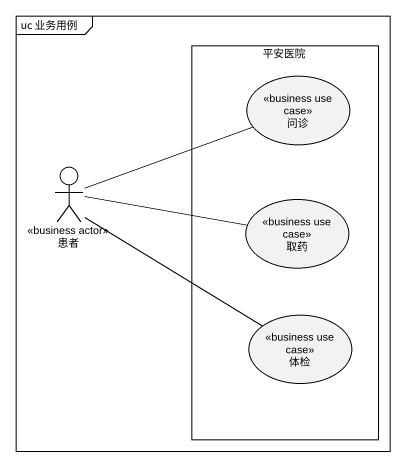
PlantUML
@startuml
mainframe uc 业务用例
rectangle 平安医院 {
  usecase 问诊 <<business use case>>
  usecase 取药 <<business use case>>
  usecase 体检 <<business use case>>
}
actor 患者 <<business actor>>
患者 -right- 问诊
患者 -right- 取药
患者 -right- 体检
@enduml
